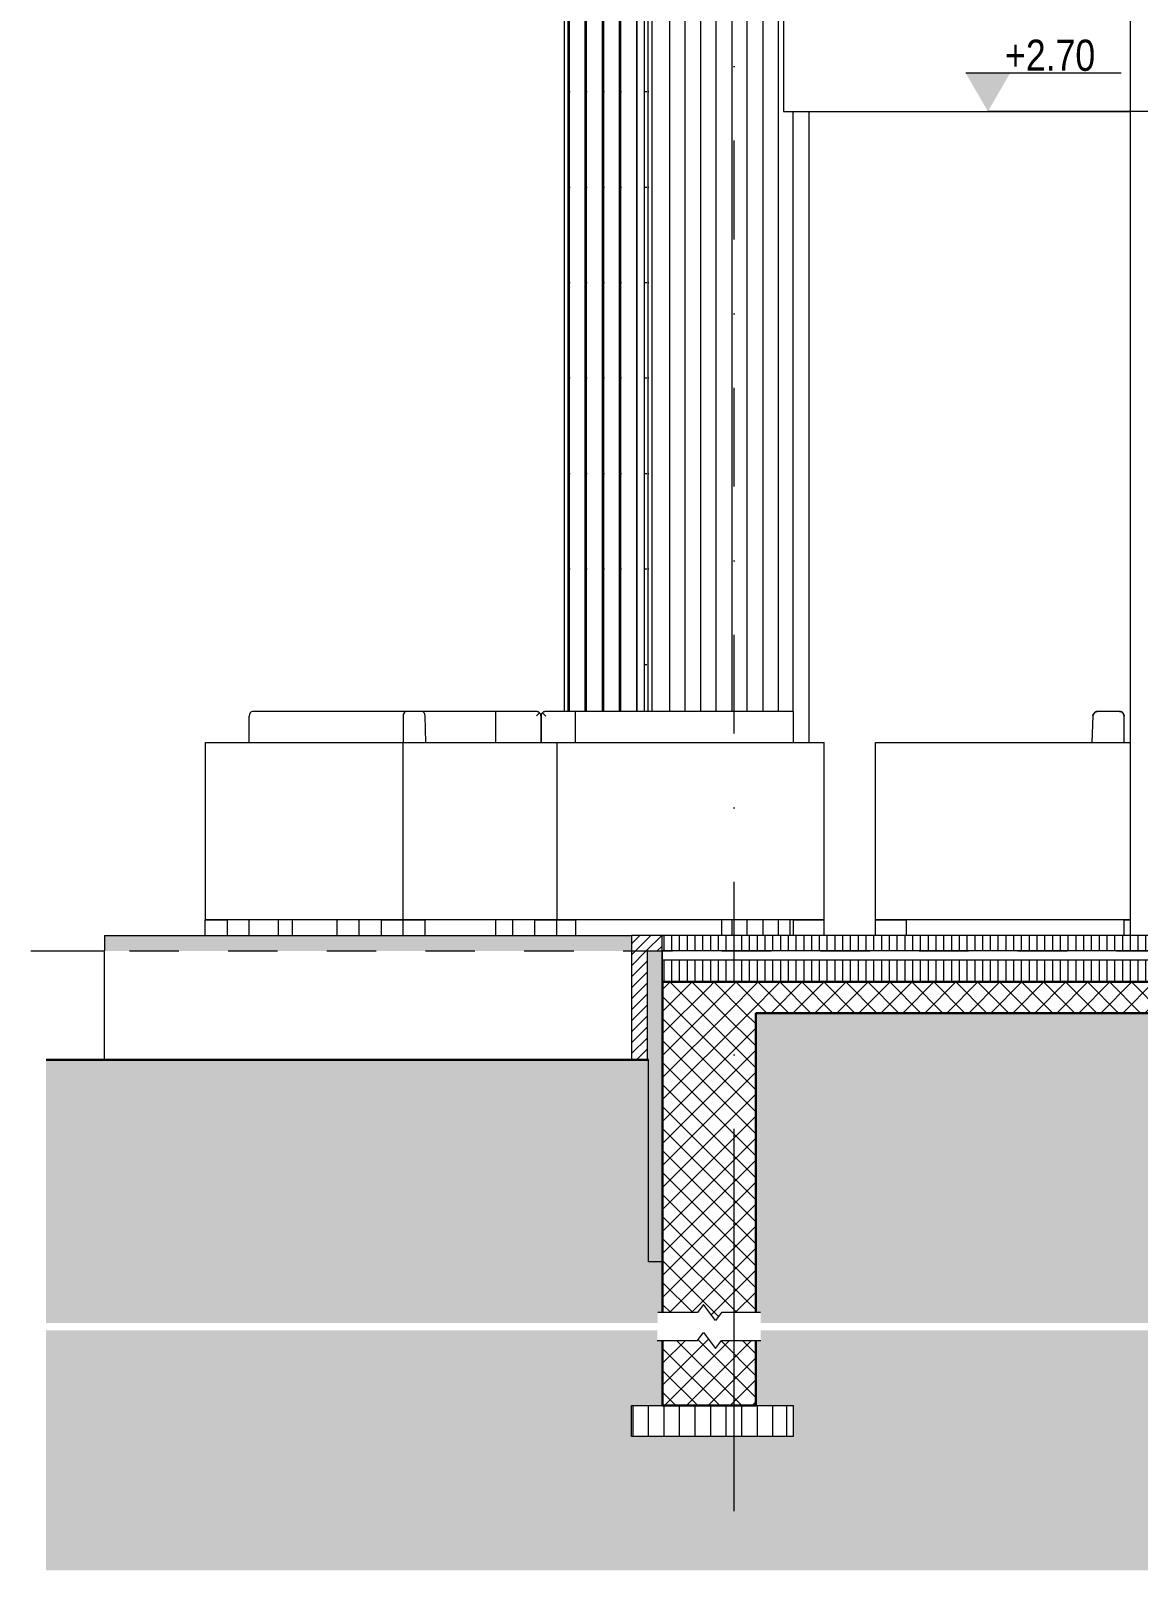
# Model space of a CAD drawing. Header units: centimetres. Extents: x -182 to 1407, y -199 to 837.
# Drawn here: x -182.1 to 174.1, y -199.2 to 295.9 of the extents above; entities that cross this region are included whole.
import ezdxf

# ---------------------------------------------------------------- set-up
doc = ezdxf.new("R2010")
doc.units = ezdxf.units.CM
doc.linetypes.add('Dash', pattern=[31.75, 15.875, -15.875])
doc.linetypes.add('Dash dot', pattern=[79.375, 31.75, -23.8125, 0, -23.8125])
for name, color, linetype, lineweight in [('A-ANNO-NOTE', 7, 'Continuous', 9), ('A-DETL-GENF', 7, 'Continuous', 9), ('A-DETL-MBND', 7, 'Continuous', 9), ('A-FLOR', 7, 'Continuous', 9), ('A-FLOR-FNSH', 7, 'Continuous', 9), ('A-FLOR-LEVL', 7, 'Continuous', 9), ('A-FLOR-MCUT', 7, 'Continuous', 9), ('A-FLOR-PATT', 7, 'Continuous', 9), ('A-GLAZ-CWMG', 7, 'Continuous', 9), ('A-WALL', 7, 'Continuous', 9), ('A-WALL-PATT', 7, 'Continuous', 9), ('G-ANNO-DIMS', 7, 'Continuous', 9), ('I-FURN', 7, 'Continuous', 9), ('S-GRID', 7, 'Continuous', 9)]:
    doc.layers.add(name, color=color, linetype=linetype, lineweight=lineweight)
doc.layers.add('A-DETL', color=7, linetype='Continuous', lineweight=9, true_color=0x008000)
doc.styles.add('Arial Narrow_1', font='ARIALN.TTF', dxfattribs={"height": 10})
pattern_1 = [(270, (134.087, 5), (2.5, 2e-16), [])]
pattern_2 = [(0, (-3.79, 0), (5.51, 30.709), [0.27975, -5.231]), (90, (-9.3, 0), (-5.51, 30.709), [30.709, 0]), (90, (-8.876, 0), (-5.51, 30.709), [30.709, 0])]
pattern_3 = [(45, (670.496, 332.896), (-3.535534, 3.535534), []), (135, (670.496, 332.896), (-3.535534, -3.535534), [])]
pattern_4 = [(45, (670.496, 332.896), (-1.767767, 1.767767), [])]
pattern_5 = [(0, (670.496, 332.896), (19.05, 19.05), [19.05, -19.05]), (0, (670.496, 340.04), (19.05, 19.05), [19.05, -19.05]), (0, (670.496, 347.184), (19.05, 19.05), [19.05, -19.05]), (90, (672.878, 349.565), (-19.05, 19.05), [19.05, -19.05]), (90, (680.021, 349.565), (-19.05, 19.05), [19.05, -19.05]), (90, (687.165, 349.565), (-19.05, 19.05), [19.05, -19.05])]

# ---------------------------------------------------------------- blocks, each defined once
blk = doc.blocks.new('Sofa-08 - 1400 x 800-1678489-A-A')
at = {"layer": 'I-FURN', "color": 253, "true_color": 0xaaaaaa}
for p, q in [((-19.51, 77), (-32.61, 77)), ((-18.01, 67), (-18.01, 75.5)), ((-18.01, 75.5), (-18.01, 67)), ((-18.01, 67), (-18.01, 75.5)), ((-6.91, 77), (-16.51, 77)), ((-98.01, 10), (-98.01, 5)), ((61.99, 10), (61.99, 5))]:
    blk.add_line(p, q, dxfattribs=at)
for points in [[(-18.47, 76.58), (-18.55, 76.65), (-18.71, 76.78), (-18.97, 76.91), (-19.24, 76.98), (-19.42, 77), (-19.51, 77)], [(-19.51, 75.56), (-19.42, 75.65), (-19.24, 75.83), (-18.97, 76.1), (-18.71, 76.35), (-18.55, 76.51), (-18.47, 76.58)], [(-18.01, 75.5), (-18.01, 75.6), (-18.03, 75.8), (-18.12, 76.09), (-18.27, 76.36), (-18.4, 76.51), (-18.47, 76.58)], [(-18.18, 76.19), (-18.19, 76.21), (-18.2, 76.23), (-18.21, 76.25)], [(-18.06, 75.89), (-18.07, 75.91), (-18.07, 75.93), (-18.08, 75.96)], [(-17.55, 76.58), (-17.62, 76.51), (-17.75, 76.36), (-17.9, 76.09), (-17.99, 75.8), (-18.01, 75.6), (-18.01, 75.5)], [(-17.94, 75.96), (-17.95, 75.93), (-17.95, 75.91), (-17.96, 75.89)], [(-17.81, 76.25), (-17.82, 76.23), (-17.83, 76.21), (-17.84, 76.19)], [(-16.51, 77), (-16.6, 77), (-16.78, 76.98), (-17.05, 76.91), (-17.31, 76.78), (-17.47, 76.65), (-17.55, 76.58)], [(-17.55, 76.58), (-17.47, 76.51), (-17.31, 76.35), (-17.05, 76.1), (-16.78, 75.83), (-16.6, 75.65), (-16.51, 75.56)]]:
    blk.add_open_spline(points, degree=3, dxfattribs=at)
blk = doc.blocks.new('Tisch-12 Garten - 1200 x 700-1680447-A-A')
at = {"layer": 'I-FURN', "color": 253, "true_color": 0xaaaaaa}
blk.add_line((40.09, 10), (40.09, 5), dxfattribs=at)
blk = doc.blocks.new('Sofa-10 - 900 x 700-1663874-A-A')
at = {"layer": 'I-FURN', "color": 253, "true_color": 0xaaaaaa}
for p, q in [((63.09, 77), (-6.91, 77)), ((-6.91, 75.5), (-6.91, 77)), ((-6.91, 67), (-6.91, 75.5)), ((63.09, 77), (63.09, 75.5)), ((63.09, 75.5), (63.09, 67)), ((-12.89, 67), (73.09, 67)), ((73.09, 10), (73.09, 67)), ((-12.89, 10), (-6.91, 10)), ((73.09, 10), (-12.89, 10)), ((-6.91, 10), (-6.91, 5)), ((63.09, 10), (73.09, 10)), ((63.09, 10), (63.09, 5)), ((73.09, 5), (73.09, 10))]:
    blk.add_line(p, q, dxfattribs=at)
blk = doc.blocks.new('Sofa-10 - 900 x 700-V13-A-A')
at = {"layer": 'I-FURN', "color": 253, "true_color": 0xaaaaaa}
for p, q in [((-32.61, 77), (-56.34, 77)), ((-32.61, 77), (-32.61, 75.5)), ((-32.61, 75.5), (-32.61, 67)), ((-102.61, 10), (-102.61, 5)), ((-32.61, 10), (-32.61, 5))]:
    blk.add_line(p, q, dxfattribs=at)
blk = doc.blocks.new('Sofa-08 - 1400 x 800-V14-A-A')
at = {"layer": 'I-FURN', "color": 253, "true_color": 0xaaaaaa}
for p, q in [((159.53, 75.56), (159.18, 67)), ((168.09, 77), (161.03, 77)), ((169.59, 67), (169.59, 75.5)), ((89.59, 10), (89.59, 67)), ((89.59, 67), (171.59, 67)), ((89.59, 10), (99.59, 10)), ((89.59, 5), (89.59, 10)), ((171.59, 10), (89.59, 10)), ((99.59, 5), (99.59, 10)), ((169.59, 10), (171.59, 10)), ((169.59, 5), (169.59, 10))]:
    blk.add_line(p, q, dxfattribs=at)
for centre, start, end in [((161.03, 75.5), 90, 177.6785), ((168.09, 75.5), 360, 90)]:
    blk.add_arc(centre, 1.5, start, end, dxfattribs=at)
for points, knots in [([(159.58, 75.9), (159.57, 75.88), (159.55, 75.76), (159.53, 75.65), (159.53, 75.56)], [0.6902808, 0.6902808, 0.6902808, 0.6902808, 0.75, 1, 1, 1, 1]), ([(159.53, 75.56), (159.53, 75.65), (159.55, 75.76), (159.57, 75.88), (159.58, 75.9)], [0, 0, 0, 0, 0.25, 0.3097192, 0.3097192, 0.3097192, 0.3097192]), ([(159.71, 76.23), (159.69, 76.18), (159.65, 76.11), (159.62, 76.03), (159.61, 75.99)], [0.3744563, 0.3744563, 0.3744563, 0.3744563, 0.5, 0.6016652, 0.6016652, 0.6016652, 0.6016652]), ([(159.61, 75.99), (159.62, 76.03), (159.65, 76.11), (159.69, 76.18), (159.71, 76.23)], [0.3983348, 0.3983348, 0.3983348, 0.3983348, 0.5, 0.6255437, 0.6255437, 0.6255437, 0.6255437]), ([(160.59, 76.94), (160.56, 76.93), (160.48, 76.9), (160.4, 76.86), (160.35, 76.84)], [0.3983348, 0.3983348, 0.3983348, 0.3983348, 0.5, 0.6255437, 0.6255437, 0.6255437, 0.6255437]), ([(160.35, 76.84), (160.4, 76.86), (160.48, 76.9), (160.56, 76.93), (160.59, 76.94)], [0.3744563, 0.3744563, 0.3744563, 0.3744563, 0.5, 0.6016652, 0.6016652, 0.6016652, 0.6016652]), ([(161.03, 77), (160.94, 77), (160.82, 76.99), (160.71, 76.97), (160.69, 76.96)], [0, 0, 0, 0, 0.25, 0.3097192, 0.3097192, 0.3097192, 0.3097192]), ([(160.69, 76.96), (160.71, 76.97), (160.82, 76.99), (160.94, 77), (161.03, 77)], [0.6902808, 0.6902808, 0.6902808, 0.6902808, 0.75, 1, 1, 1, 1]), ([(168.43, 76.96), (168.41, 76.96), (168.3, 76.99), (168.18, 77), (168.09, 77)], [0.6897634, 0.6897634, 0.6897634, 0.6897634, 0.75, 1, 1, 1, 1]), ([(168.09, 77), (168.18, 77), (168.3, 76.99), (168.41, 76.96), (168.43, 76.96)], [0, 0, 0, 0, 0.25, 0.3102366, 0.3102366, 0.3102366, 0.3102366]), ([(168.77, 76.83), (168.73, 76.86), (168.65, 76.89), (168.57, 76.92), (168.53, 76.93)], [0.375, 0.375, 0.375, 0.375, 0.5, 0.6011906, 0.6011906, 0.6011906, 0.6011906]), ([(168.53, 76.93), (168.57, 76.92), (168.65, 76.89), (168.73, 76.86), (168.77, 76.83)], [0.3988094, 0.3988094, 0.3988094, 0.3988094, 0.5, 0.625, 0.625, 0.625, 0.625]), ([(169.52, 75.94), (169.51, 75.98), (169.48, 76.06), (169.44, 76.14), (169.42, 76.19)], [0.3988094, 0.3988094, 0.3988094, 0.3988094, 0.5, 0.625, 0.625, 0.625, 0.625]), ([(169.42, 76.19), (169.44, 76.14), (169.48, 76.06), (169.51, 75.98), (169.52, 75.94)], [0.375, 0.375, 0.375, 0.375, 0.5, 0.6011906, 0.6011906, 0.6011906, 0.6011906]), ([(169.59, 75.5), (169.59, 75.59), (169.58, 75.71), (169.55, 75.82), (169.55, 75.85)], [0, 0, 0, 0, 0.25, 0.3102366, 0.3102366, 0.3102366, 0.3102366]), ([(169.55, 75.85), (169.55, 75.82), (169.58, 75.71), (169.59, 75.59), (169.59, 75.5)], [0.6897634, 0.6897634, 0.6897634, 0.6897634, 0.75, 1, 1, 1, 1])]:
    blk.add_open_spline(points, degree=3, knots=knots, dxfattribs=at)
for points in [[(159.99, 76.58), (159.91, 76.51), (159.85, 76.43), (159.79, 76.35)], [(159.79, 76.35), (159.85, 76.43), (159.91, 76.51), (159.99, 76.58)], [(160.23, 76.77), (160.14, 76.72), (160.06, 76.65), (159.99, 76.58)], [(159.99, 76.58), (160.06, 76.65), (160.14, 76.72), (160.23, 76.77)], [(169.15, 76.56), (169.07, 76.64), (168.99, 76.7), (168.9, 76.76)], [(168.9, 76.76), (168.99, 76.7), (169.07, 76.64), (169.15, 76.56)], [(169.34, 76.32), (169.29, 76.4), (169.22, 76.48), (169.15, 76.56)], [(169.15, 76.56), (169.22, 76.48), (169.29, 76.4), (169.34, 76.32)]]:
    blk.add_open_spline(points, degree=3, dxfattribs=at)
blk = doc.blocks.new('Sofa-10 - 900 x 700-V15-A-A')
at = {"layer": 'I-FURN', "color": 253, "true_color": 0xaaaaaa}
for p, q in [((-111.89, 67), (-111.89, 75.5)), ((-61.33, 77), (-110.83, 77)), ((-62.39, 75.5), (-62.39, 67)), ((-56.34, 77), (-61.33, 77)), ((-55.03, 67), (-55.28, 75.56)), ((-126.03, 67), (-62.39, 67)), ((-126.03, 67), (-126.03, 10)), ((-62.39, 10), (-62.39, 67)), ((-62.39, 67), (-12.89, 67)), ((-12.89, 67), (-12.89, 10)), ((-126.03, 10), (-118.96, 10)), ((-126.03, 5), (-126.03, 10)), ((-62.39, 10), (-126.03, 10)), ((-118.96, 10), (-118.96, 5)), ((-111.89, 5), (-111.89, 10)), ((-83.6, 5), (-83.6, 10)), ((-76.53, 5), (-76.53, 10)), ((-69.46, 10), (-62.39, 10)), ((-69.46, 10), (-69.46, 5)), ((-62.39, 10), (-55.32, 10)), ((-62.39, 5), (-62.39, 10)), ((-12.89, 10), (-62.39, 10)), ((-55.32, 5), (-55.32, 10)), ((-27.04, 5), (-27.04, 10)), ((-19.96, 10), (-12.89, 10)), ((-19.96, 5), (-19.96, 10)), ((-12.89, 5), (-12.89, 10))]:
    blk.add_line(p, q, dxfattribs=at)
for centre, start_param, end_param in [((-110.83, 75.5), 0, 1.570796), ((-61.33, 75.5), 0, 1.570796), ((-56.34, 75.5), 4.752907, 6.283185)]:
    blk.add_ellipse(centre, major_axis=(0, 1.5), ratio=0.707107, start_param=start_param, end_param=end_param, dxfattribs=at)
blk = doc.blocks.new('Rectangular Mullion - TEC_LAMEL-2421523-A-A')
at = {"layer": 'A-GLAZ-CWMG', "color": 253, "true_color": 0xaaaaaa}
for p, q in [((23.34, 545.18), (26.59, 545.18)), ((23.34, 545.18), (23.34, 77)), ((28.34, 77), (28.34, 540.25))]:
    blk.add_line(p, q, dxfattribs=at)
blk = doc.blocks.new('Rectangular Mullion - TEC_LAMEL-V25-A-A')
at = {"layer": 'A-GLAZ-CWMG', "color": 253, "true_color": 0xaaaaaa}
for p, q in [((43.34, 545.18), (43.34, 77)), ((48.34, 77), (48.34, 540.25)), ((43.34, 10), (43.34, 5)), ((48.34, 5), (48.34, 10))]:
    blk.add_line(p, q, dxfattribs=at)
blk = doc.blocks.new('Rectangular Mullion - TEC_LAMEL-V26-A-A')
at = {"layer": 'A-GLAZ-CWMG', "color": 253, "true_color": 0xaaaaaa}
for p, q in [((53.34, 545.18), (53.34, 77)), ((58.34, 77), (58.34, 540.25)), ((53.34, 10), (53.34, 5)), ((58.34, 5), (58.34, 10))]:
    blk.add_line(p, q, dxfattribs=at)
blk = doc.blocks.new('Rectangular Mullion - TEC_LAMEL-2421484-A-A')
at = {"layer": 'A-GLAZ-CWMG', "color": 253, "true_color": 0xaaaaaa}
for p, q in [((63.09, 77), (63.09, 270)), ((68.09, 270), (68.09, 67))]:
    blk.add_line(p, q, dxfattribs=at)
blk = doc.blocks.new('TEC-BREAKLINE - M_Break Line-2505509-A-A')
at = {"layer": 'A-DETL-GENF'}
for p, q in [((34.29, -113.79), (32.38, -116.33)), ((38.1, -118.87), (34.29, -113.79)), ((32.38, -116.33), (19.54, -116.33)), ((40, -116.33), (38.1, -118.87)), ((52.6, -116.33), (40, -116.33))]:
    blk.add_line(p, q, dxfattribs=at)
blk = doc.blocks.new('TEC-BREAKLINE - M_Break Line-2505559-A-A')
at = {"layer": 'A-DETL-GENF'}
for p, q in [((32.38, -125.31), (34.29, -122.77)), ((34.29, -122.77), (38.1, -127.85)), ((19.39, -125.31), (32.38, -125.31)), ((38.1, -127.85), (40, -125.31)), ((40, -125.31), (52.68, -125.31))]:
    blk.add_line(p, q, dxfattribs=at)
blk = doc.blocks.new('Spot Elevations - ELEVATION_PROJECT-150941-A-A')
at = {"layer": 'A-ANNO-NOTE'}
blk.add_hatch(color=256, dxfattribs=at).paths.add_polyline_path([(198.6, 685.85), (212.91, 685.85), (205.75, 673.46)])
blk.add_line((198.6, 685.85), (248.6, 685.85), dxfattribs=at)

msp = doc.modelspace()

# ---------------------------------------------------------------- hatches: boundary and pattern name
at = {"layer": 'A-DETL-GENF'}
h = msp.add_hatch(dxfattribs=at)
h.set_pattern_fill('FP2_34', color=256, style=0, pattern_type=2)
h.set_pattern_definition(pattern_5)
h.paths.add_polyline_path([(-177.25, -119.7), (19.54, -119.7), (19.54, -116.33), (21.09, -116.33), (21.09, -100), (16.59, -100), (16.59, -35), (-177.25, -35), (-177.25, -80.96)])
h.paths.add_polyline_path([(58.56, -119.7), (434.97, -119.7), (434.97, -116.33), (436.59, -116.33), (436.59, -20), (51.09, -20), (51.09, -116.33), (52.6, -116.33), (52.6, -119.7)])
h.paths.add_polyline_path([(1407.44, -119.7), (1407.44, -10), (1173.72, -10), (1173.72, -100), (1158.72, -100), (1158.72, -116.33), (1159.97, -116.33), (1159.97, -119.7), (1308.39, -119.7)])
h.paths.add_polyline_path([(487.84, -119.7), (1107.11, -119.7), (1107.11, -116.33), (1108.72, -116.33), (1108.72, -10), (486.59, -10), (486.59, -116.33), (487.84, -116.33)])
h = msp.add_hatch(dxfattribs=at)
h.set_pattern_fill('FP2_34', color=256, style=0, pattern_type=2)
h.set_pattern_definition(pattern_5)
h.paths.add_polyline_path([(417.01, -199.21), (1407.44, -199.21), (1407.44, -122.02), (1160.01, -122.02), (1160.01, -125.31), (1158.72, -125.31), (1158.72, -146.23), (1168.72, -146.23), (1168.72, -156.23), (1098.72, -156.23), (1098.72, -146.23), (1108.72, -146.23), (1108.72, -125.31), (1107.28, -125.31), (1107.28, -122.02), (487.88, -122.02), (487.88, -125.31), (486.59, -125.31), (486.59, -146.23), (496.59, -146.23), (496.59, -156.23), (426.59, -156.23), (426.59, -146.23), (436.59, -146.23), (436.59, -125.31), (435.15, -125.31), (435.15, -122.02), (52.68, -122.02), (52.68, -125.31), (51.09, -125.31), (51.09, -146.23), (63.09, -146.23), (63.09, -156.23), (11.09, -156.23), (11.09, -146.23), (21.09, -146.23), (21.09, -125.31), (19.39, -125.31), (19.39, -122.02), (-177.25, -122.02), (-177.25, -199.21), (218.92, -199.21)])
at = {"layer": 'A-FLOR-PATT', "lineweight": 5, "true_color": 0xebebeb}
msp.add_hatch(color=7, dxfattribs=at).paths.add_polyline_path([(11.09, 0), (11.09, 5), (-158.41, 5), (-158.41, 0), (-78.21, 0)])
at = {"layer": 'A-FLOR-PATT', "true_color": 0x787878}
h = msp.add_hatch(dxfattribs=at)
h.set_pattern_fill('FP2_30', color=8, style=0, pattern_type=2)
h.set_pattern_definition(pattern_4)
h.paths.add_polyline_path([(11.09, 0), (20.96, 0), (20.96, 5), (11.09, 5), (11.09, 0.07)])
h = msp.add_hatch(dxfattribs=at)
h.set_pattern_fill('FP2_14', color=8, angle=-90, style=0, pattern_type=2)
h.set_pattern_definition(pattern_1)
h.paths.add_polyline_path([(416.59, 0), (416.59, 5), (20.96, 5), (20.96, 0), (317.96, 0)])
at = {"layer": 'A-FLOR-PATT', "true_color": 0xc0c0c0}
h = msp.add_hatch(dxfattribs=at)
h.set_pattern_fill('FP2_14', color=9, angle=-90, style=0, pattern_type=2)
h.set_pattern_definition(pattern_1)
h.paths.add_polyline_path([(417.01, -10), (431.59, -10), (431.59, -3), (20.96, -3), (20.96, -10), (416.59, -10)])
at = {"layer": 'A-FLOR-PATT'}
h = msp.add_hatch(dxfattribs=at)
h.set_pattern_fill('FP2_26', color=256, style=0, pattern_type=2)
h.set_pattern_definition(pattern_3)
h.paths.add_polyline_path([(243.68, -20), (436.59, -20), (436.59, -10), (35.96, -10), (35.96, -20), (218.92, -20)])
at = {"layer": 'A-FLOR-PATT', "true_color": 0x787878}
h = msp.add_hatch(dxfattribs=at)
h.set_pattern_fill('FP2_35', color=8, angle=-90, style=0, pattern_type=2)
h.set_pattern_definition([(270, (546.587, -180), (5, -2e-14), [])])
h.paths.add_polyline_path([(436.59, -156.23), (496.59, -156.23), (496.59, -146.23), (426.59, -146.23), (426.59, -156.23)])
h.paths.add_polyline_path([(1168.72, -156.23), (1168.72, -146.23), (1098.72, -146.23), (1098.72, -156.23), (1168.1, -156.23)])
h.paths.add_polyline_path([(61.09, -156.23), (61.09, -146.23), (11.09, -146.23), (11.09, -156.23), (20.83, -156.23)])
at = {"layer": 'A-WALL-PATT', "true_color": 0x8b8b8b}
h = msp.add_hatch(dxfattribs=at)
h.set_pattern_fill('FP2_22', color=252, style=0, pattern_type=2)
h.set_pattern_definition(pattern_2)
h.paths.add_polyline_path([(-10.48, 77), (-8.71, 77), (-8.71, 300), (-10.48, 300), (-10.48, 77.55)])
h = msp.add_hatch(dxfattribs=at)
h.set_pattern_fill('FP2_22', color=252, style=0, pattern_type=2)
h.set_pattern_definition(pattern_2)
h.paths.add_polyline_path([(-8.71, 77), (12.9, 77), (12.9, 300), (-8.71, 300), (-8.71, 77.72)])
h = msp.add_hatch(dxfattribs=at)
h.set_pattern_fill('FP2_23', color=252, style=0, pattern_type=2)
h.set_pattern_definition([(0, (30.815, 0), (15.563, 30.709), [0.7901, -14.773]), (90, (15.252, 0), (-15.563, 30.709), [30.709, 0]), (90, (16.449, 0), (-15.563, 30.709), [30.709, 0])])
h.paths.add_polyline_path([(12.9, 77), (17.61, 77), (17.61, 300), (12.9, 300), (12.9, 79.7)])
at = {"layer": 'A-WALL-PATT', "true_color": 0x787878}
h = msp.add_hatch(dxfattribs=at)
h.set_pattern_fill('FP2_30', color=8, style=0, pattern_type=2)
h.set_pattern_definition(pattern_4)
h.paths.add_polyline_path([(16.09, -35), (16.09, 0), (11.09, 0), (11.09, -35)])
at = {"layer": 'A-WALL-PATT', "true_color": 0xffff80}
msp.add_hatch(color=51, dxfattribs=at).paths.add_polyline_path([(20.83, -100), (21.09, -100), (21.09, 0), (16.09, 0), (16.09, -35), (16.59, -35), (16.59, -100)])
at = {"layer": 'A-WALL-PATT'}
h = msp.add_hatch(dxfattribs=at)
h.set_pattern_fill('FP2_26', color=256, style=0, pattern_type=2)
h.set_pattern_definition(pattern_3)
h.paths.add_polyline_path([(38.1, -118.87), (40, -116.33), (51.09, -116.33), (51.09, -20), (35.96, -20), (35.96, -10), (21.09, -10), (21.09, -116.33), (32.38, -116.33), (34.29, -113.79), (36.19, -116.33)])
h = msp.add_hatch(dxfattribs=at)
h.set_pattern_fill('FP2_26', color=256, style=0, pattern_type=2)
h.set_pattern_definition(pattern_3)
h.paths.add_polyline_path([(34.29, -146.23), (51.09, -146.23), (51.09, -125.31), (40, -125.31), (38.1, -127.85), (34.29, -122.77), (32.38, -125.31), (21.09, -125.31), (21.09, -146.23)])

# ---------------------------------------------------------------- linework, layer by layer
at = {"layer": 'A-DETL', "color": 7, "lineweight": 30}
for p, q in [((35.96, -10), (21.09, -10)), ((21.09, -10), (21.09, -100)), ((51.09, -20), (51.09, -116.33)), ((436.59, -20), (51.09, -20)), ((16.59, -35), (-177.23, -35)), ((21.09, -116.33), (21.09, -100)), ((21.09, -146.23), (21.09, -125.31)), ((51.09, -125.31), (51.09, -146.23)), ((21.09, -146.23), (51.09, -146.23))]:
    msp.add_line(p, q, dxfattribs=at)
at = {"layer": 'A-DETL-MBND'}
for p, q in [((16.59, -100), (16.59, -35)), ((21.09, -100), (16.59, -100)), ((11.09, -156.23), (11.09, -146.23)), ((11.09, -146.23), (21.09, -146.23)), ((51.09, -146.23), (63.09, -146.23)), ((63.09, -146.23), (63.09, -156.23)), ((63.09, -156.23), (11.09, -156.23))]:
    msp.add_line(p, q, dxfattribs=at)
at = {"layer": 'A-FLOR'}
for p, q in [((-158.41, 5), (-158.41, 0)), ((-158.41, 5), (11.09, 5)), ((-177.23, 0), (-158.41, 0))]:
    msp.add_line(p, q, dxfattribs=at)
at = {"layer": 'A-FLOR-FNSH'}
for p, q in [((416.59, 5), (11.09, 5)), ((11.09, 5), (11.09, 0)), ((20.96, -10), (20.96, 5)), ((16.09, 0), (20.96, 0)), ((20.96, -10), (21.09, -10)), ((61.09, -156.23), (61.09, -146.23))]:
    msp.add_line(p, q, dxfattribs=at)
at = {"layer": 'A-FLOR-FNSH', "lineweight": 30}
msp.add_line((436.59, -10), (35.96, -10), dxfattribs=at)
at = {"layer": 'A-FLOR-LEVL', "linetype": 'Dash'}
msp.add_line((-182.13, 0), (1318.44, 0), dxfattribs=at)
at = {"layer": 'A-FLOR-MCUT'}
for p, q in [((416.59, 0), (21.09, 0)), ((416.59, -3), (20.96, -3))]:
    msp.add_line(p, q, dxfattribs=at)
at = {"layer": 'A-WALL'}
for p, q in [((171.59, 5), (171.59, 628.84)), ((-10.48, 77), (-10.48, 559.88)), ((59.97, 553.81), (59.97, 270)), ((12.9, 77), (12.9, 545.61)), ((17.61, 540.25), (17.61, 77)), ((59.97, 270), (171.59, 270)), ((63.09, 77), (63.09, 270)), ((-158.41, -35), (-158.41, 0)), ((11.09, 0), (11.09, -35)), ((16.09, 0), (16.09, -35)), ((21.09, 0), (20.96, 0)), ((21.09, -10), (21.09, 0))]:
    msp.add_line(p, q, dxfattribs=at)
at = {"layer": 'G-ANNO-DIMS'}
for p, q in [((140.68, 270), (125.75, 270)), ((211.59, 270), (140.68, 270))]:
    msp.add_line(p, q, dxfattribs=at)
at = {"layer": 'S-GRID', "color": 1, "linetype": 'Dash dot', "lineweight": 18, "true_color": 0xff0000}
msp.add_line((44.09, -89.03), (44.09, 681.81), dxfattribs=at)
at = {"layer": 'S-GRID', "color": 1, "lineweight": 18, "true_color": 0xff0000}
msp.add_line((44.09, -180.26), (44.09, -89.03), dxfattribs=at)

# ---------------------------------------------------------------- block references
at = {"layer": 'A-DETL-GENF'}
for name in ['TEC-BREAKLINE - M_Break Line-2505509-A-A', 'TEC-BREAKLINE - M_Break Line-2505559-A-A']:
    msp.add_blockref(name, (0, 0), dxfattribs=at)
at = {"layer": 'A-GLAZ-CWMG', "color": 253, "true_color": 0xaaaaaa}
for name, p in [('Rectangular Mullion - TEC_LAMEL-2421523-A-A', (0, 0)), ('Rectangular Mullion - TEC_LAMEL-2421523-A-A', (10, 0)), ('Rectangular Mullion - TEC_LAMEL-V25-A-A', (0, 0)), ('Rectangular Mullion - TEC_LAMEL-V26-A-A', (0, 0)), ('Rectangular Mullion - TEC_LAMEL-2421484-A-A', (0, 0))]:
    msp.add_blockref(name, p, dxfattribs=at)
at = {"layer": 'G-ANNO-DIMS'}
msp.add_blockref('Spot Elevations - ELEVATION_PROJECT-150941-A-A', (-80.01, -403.46), dxfattribs=at)
at = {"layer": 'I-FURN', "color": 253, "true_color": 0xaaaaaa}
for name in ['Sofa-10 - 900 x 700-V15-A-A', 'Sofa-10 - 900 x 700-V13-A-A', 'Sofa-08 - 1400 x 800-1678489-A-A', 'Sofa-10 - 900 x 700-1663874-A-A', 'Sofa-08 - 1400 x 800-V14-A-A', 'Tisch-12 Garten - 1200 x 700-1680447-A-A']:
    msp.add_blockref(name, (0, 0), dxfattribs=at)

# ---------------------------------------------------------------- texts
at = {"layer": 'G-ANNO-DIMS', "insert": (131.26, 293.09), "char_height": 10, "width": 34.7536, "attachment_point": 1, "line_spacing_factor": 0.974696, "style": 'Arial Narrow_1'}
msp.add_mtext('+2.70', dxfattribs=at)

doc.saveas('drawing.dxf')
